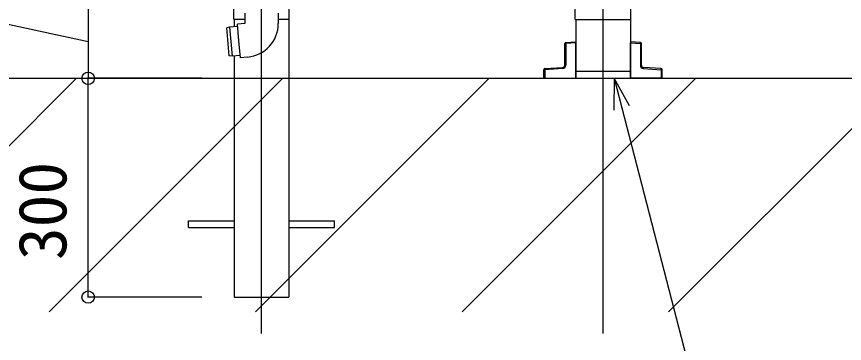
# Model space of a CAD drawing. Units: millimetres, scale not verified. Extents: x -6125 to 6125, y -9097 to 9042.
# Drawn here: x -4039 to -2904, y 3141 to 3589 of the extents above; entities that cross this region are included whole.
import ezdxf
from ezdxf.enums import TextEntityAlignment as Align

# ---------------------------------------------------------------- set-up
doc = ezdxf.new("R2010")
doc.units = ezdxf.units.MM
doc.header["$LTSCALE"] = 50
for name, color, linetype in [('0-4_YKK_12', 2, 'Continuous'), ('0-5_YKK_A1', 4, 'Continuous'), ('0-6_YKK_D', 6, 'Continuous')]:
    doc.layers.add(name, color=color, linetype=linetype)
doc.styles.add('ＭＳ ゴシック', font='')
doc.styles.get('ＭＳ ゴシック').set_extended_font_data('MS Gothic')

msp = doc.modelspace()

# ---------------------------------------------------------------- linework, layer by layer
at = {"layer": '0-4_YKK_12'}
for p, q in [((-3703.09, 3154.31), (-3703.09, 6708.91)), ((-3235.09, 3154.31), (-3235.09, 6708.91))]:
    msp.add_line(p, q, dxfattribs=at)
at = {"layer": '0-5_YKK_A1'}
for p, q in [((-3741.09, 3585.31), (-3741.09, 3602.81)), ((-3665.09, 3585.31), (-3665.09, 3602.81)), ((-3197.09, 3585.31), (-3197.09, 3602.81)), ((-3740.59, 3584.81), (-3740.59, 3575)), ((-3740.59, 3584.81), (-3740.59, 3575)), ((-3726.09, 3584.81), (-3740.59, 3584.81)), ((-3726.09, 3593.66), (-3726.09, 3579.33)), ((-3680.09, 3593.66), (-3680.09, 3579.33)), ((-3665.59, 3584.81), (-3680.09, 3584.81)), ((-3665.59, 3584.81), (-3665.59, 3504.31)), ((-3272.59, 3584.81), (-3197.59, 3584.81)), ((-3197.59, 3584.81), (-3197.59, 3504.31)), ((-3746.74, 3574.41), (-3750.67, 3573.46)), ((-3747.31, 3535.01), (-3750.67, 3573.46)), ((-3735.79, 3575.47), (-3746.74, 3574.41)), ((-3746.74, 3574.41), (-3743.27, 3534.76)), ((-3726.09, 3579.33), (-3736.05, 3578.46)), ((-3287.59, 3522.13), (-3287.59, 3551.98)), ((-3286.18, 3551.98), (-3287.59, 3551.98)), ((-3272.59, 3552.81), (-3286.18, 3551.98)), ((-3286.18, 3551.98), (-3286.18, 3522.13)), ((-3272.59, 3504.31), (-3272.59, 3552.81)), ((-3197.59, 3504.31), (-3197.59, 3552.81)), ((-3197.59, 3552.81), (-3184, 3551.98)), ((-3184, 3551.98), (-3184, 3522.13)), ((-3184, 3551.98), (-3182.59, 3551.98)), ((-3182.59, 3522.13), (-3182.59, 3551.98)), ((-3743.27, 3534.76), (-3747.31, 3535.01)), ((-3732.3, 3535.62), (-3743.27, 3534.76)), ((-3740.59, 3534.97), (-3740.59, 3504.31)), ((-3722.08, 3533.5), (-3732.04, 3532.63)), ((-3314.68, 3517.65), (-3290.41, 3519.14)), ((-3290.41, 3517.64), (-3314.68, 3516.15)), ((-3286.18, 3522.13), (-3287.59, 3522.13)), ((-3184, 3522.13), (-3182.59, 3522.13)), ((-3155.5, 3517.65), (-3179.77, 3519.14)), ((-3179.77, 3517.64), (-3155.5, 3516.15)), ((-3316.09, 3504.31), (-3316.09, 3516.15)), ((-3316.09, 3516.15), (-3314.68, 3516.15)), ((-3314.68, 3516.15), (-3314.68, 3504.31)), ((-3272.59, 3514.31), (-3197.59, 3514.31)), ((-3155.5, 3516.15), (-3155.5, 3504.31)), ((-3154.09, 3516.15), (-3155.5, 3516.15)), ((-3154.09, 3504.31), (-3154.09, 3516.15)), ((-5286.7, 3504.31), (4080.8, 3504.31)), ((-3956.67, 3504.31), (-4276.79, 3184.19)), ((-3673.83, 3504.31), (-3993.95, 3184.19)), ((-3740.59, 3504.31), (-3665.59, 3504.31)), ((-3740.59, 3504.31), (-3740.59, 3204.31)), ((-3390.99, 3504.31), (-3711.11, 3184.19)), ((-3665.59, 3504.31), (-3665.59, 3204.31)), ((-3108.14, 3504.31), (-3428.27, 3184.19)), ((-3314.68, 3504.31), (-3316.09, 3504.31)), ((-3314.68, 3504.31), (-3272.59, 3504.31)), ((-3155.5, 3504.31), (-3197.59, 3504.31)), ((-3155.5, 3504.31), (-3154.09, 3504.31)), ((-2825.3, 3504.31), (-3145.42, 3184.19)), ((-3803.09, 3299.81), (-3803.09, 3308.81)), ((-3803.09, 3308.81), (-3740.59, 3308.81)), ((-3665.59, 3308.81), (-3603.09, 3308.81)), ((-3603.09, 3299.81), (-3603.09, 3308.81)), ((-3803.09, 3299.81), (-3740.59, 3299.81)), ((-3665.59, 3299.81), (-3603.09, 3299.81)), ((-3740.59, 3204.31), (-3665.59, 3204.31))]:
    msp.add_line(p, q, dxfattribs=at)
for points in [[(-3273.09, 3585.31), (-3273.09, 3601.87), (-3273.09, 3602.81)], [(-3272.59, 3584.81), (-3272.59, 3504.31), (-3197.59, 3504.31)], [(-3732.04, 3532.63), (-3734.05, 3555.54), (-3736.05, 3578.46)], [(-3286.18, 3553.48), (-3272.59, 3554.31), (-3272.59, 3552.81)], [(-3184, 3553.48), (-3197.59, 3554.31), (-3197.59, 3552.81)]]:
    msp.add_lwpolyline(points, dxfattribs=at)
for centre, radius, start, end in [((-3740.59, 3585.31), 0.5, 180, 270), ((-3665.59, 3585.31), 0.5, 270, 0), ((-3272.59, 3585.31), 0.5, 180, 270), ((-3197.59, 3585.31), 0.5, 270, 0), ((-3726.09, 3579.33), 46, 275, 0), ((-3286.09, 3551.98), 1.5, 93.5, 180), ((-3280.02, 3552.73), 6.2, 173.06854, 186.93146), ((-3184.09, 3551.98), 1.5, 0, 86.5), ((-3190.15, 3552.73), 6.2, 353.06854, 6.93146), ((-3314.59, 3516.15), 1.5, 93.5, 180), ((-3308.52, 3516.9), 6.2, 173.06854, 186.93146), ((-3284.25, 3518.39), 6.2, 173.06854, 186.93146), ((-3290.59, 3522.13), 3, 273.5, 0), ((-3290.68, 3522.13), 4.5, 273.5, 0), ((-3179.5, 3522.13), 4.5, 180, 266.5), ((-3179.59, 3522.13), 3, 180, 266.5), ((-3185.93, 3518.39), 6.2, 353.06854, 6.93146), ((-3155.59, 3516.15), 1.5, 0, 86.5), ((-3161.65, 3516.9), 6.2, 353.06854, 6.93146)]:
    msp.add_arc(centre, radius, start, end, dxfattribs=at)
at = {"layer": '0-6_YKK_D'}
for p, q in [((-3940.59, 3604.31), (-3940.59, 3504.31)), ((-3784.86, 3504.31), (-3941.59, 3504.31)), ((-3784.86, 3504.31), (-3941.59, 3504.31)), ((-3940.59, 3204.31), (-3940.59, 3504.31)), ((-3784.86, 3204.31), (-3941.59, 3204.31))]:
    msp.add_line(p, q, dxfattribs=at)
for points in [[(-3940.59, 3554.31), (-4103.62, 3589.68), (-4103.62, 3802.63)], [(-3198.64, 3466.47), (-3220.07, 3504.31), (-3220.43, 3460.83)], [(-3220.07, 3504.31), (-3209.53, 3463.65), (-3090.5, 3004.31), (-2082.37, 3004.31)]]:
    msp.add_lwpolyline(points, dxfattribs=at)
for centre in [(-3940.59, 3504.31), (-3940.59, 3204.31)]:
    msp.add_circle(centre, 8.5, dxfattribs=at)

# ---------------------------------------------------------------- texts
at = {"layer": '0-6_YKK_D', "style": 'ＭＳ ゴシック'}
msp.add_text('300', height=65.98, rotation=90, dxfattribs=at).set_placement((-3950.59, 3255.1), align=Align.BOTTOM_LEFT)

doc.saveas('drawing.dxf')
